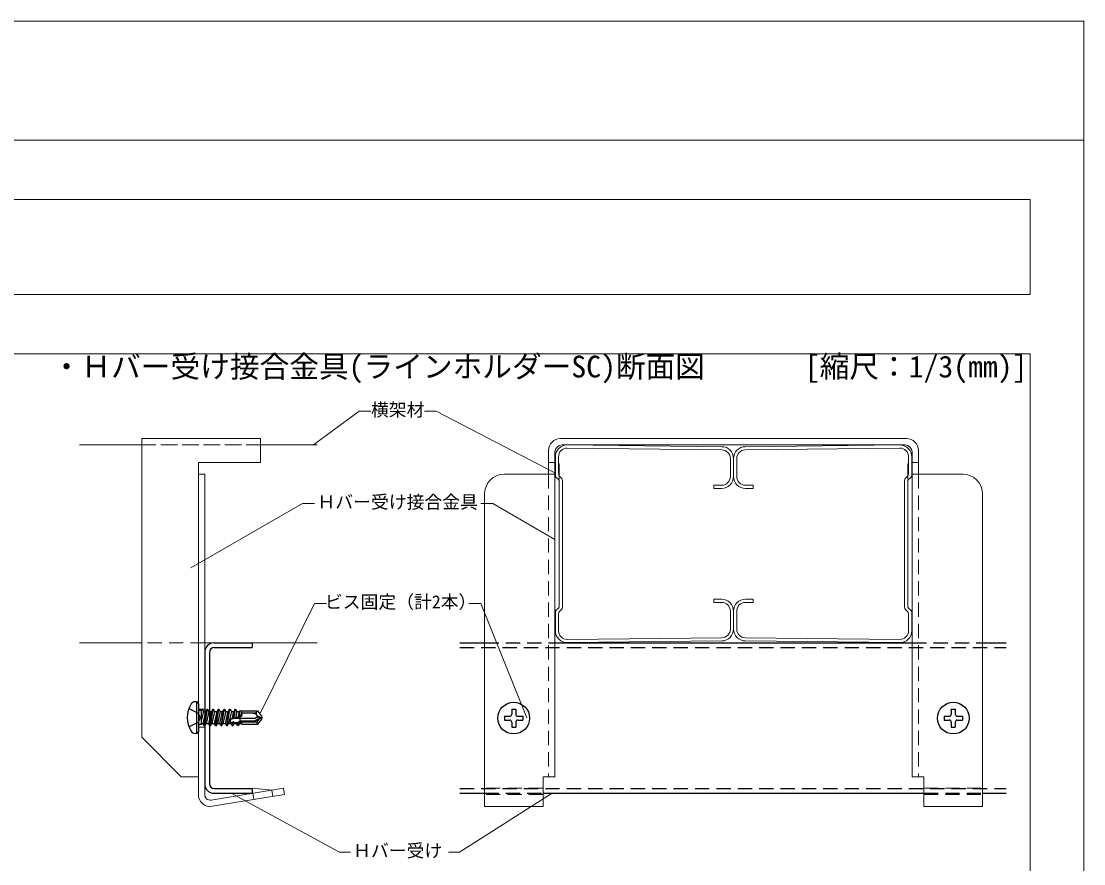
# Model space of a CAD drawing. Units: millimetres on the paper, with parts at other scales. Extents: x -195 to 195, y -140 to 138.
# Drawn here: x 105.6 to 195, y 66.6 to 137.5 of the extents above; entities that cross this region are included whole.
import ezdxf
from ezdxf.enums import TextEntityAlignment as Align

# ---------------------------------------------------------------- set-up
doc = ezdxf.new("R2010")
doc.units = ezdxf.units.MM
doc.linetypes.add('CHAIN1', pattern=[8, 5, -1, 1, -1])
doc.linetypes.add('DASHED1', pattern=[1.8, 1.2, -0.6])
for name, color, linetype, lineweight in [('2-1_横架材受け材(ランナー)', 7, 'Continuous', 18), ('2-2_横架材(スタッド)', 3, 'Continuous', 18), ('2-3_Hバー受け', 2, 'Continuous', 25), ('2-6_文字', 7, 'Continuous', 18), ('2-C_ビス・アンカーボルト・強調図形', 2, 'Continuous', 25), ('F-3_図面枠', 3, 'Continuous', 18)]:
    doc.layers.add(name, color=color, linetype=linetype, lineweight=lineweight)
doc.styles.add('ＭＳ ゴシック', font='')
doc.styles.get('ＭＳ ゴシック').set_extended_font_data('MS Gothic')

msp = doc.modelspace()

# ---------------------------------------------------------------- linework, layer by layer
at = {"layer": '2-1_横架材受け材(ランナー)'}
for p, q in [((115.693, 77.224), (115.693, 102.358)), ((125.693, 102.358), (115.693, 102.358)), ((125.693, 100.358), (125.693, 102.358)), ((150.947, 102.36), (180.082, 102.36)), ((149.948, 101.36), (149.948, 99.36)), ((150.482, 101.226), (150.482, 73.893)), ((151.082, 101.832), (179.948, 101.832)), ((180.548, 101.226), (180.548, 73.893)), ((181.082, 101.361), (181.082, 99.36)), ((120.46, 72.391), (120.46, 100.358)), ((120.46, 100.358), (125.693, 100.358)), ((150.482, 100.36), (149.948, 100.36)), ((181.082, 100.36), (180.548, 100.36)), ((120.993, 99.358), (120.46, 99.358)), ((120.993, 99.358), (120.993, 72.391)), ((146.215, 99.36), (150.482, 99.36)), ((184.815, 99.36), (180.548, 99.36)), ((144.548, 97.693), (144.548, 71.393)), ((186.482, 97.693), (186.482, 71.393)), ((180.548, 85.166), (150.482, 85.166)), ((119.026, 73.891), (115.693, 77.224)), ((120.46, 73.891), (119.026, 73.891)), ((149.482, 73.893), (149.482, 71.393)), ((149.482, 73.893), (150.482, 73.893)), ((181.548, 73.893), (180.548, 73.893)), ((181.548, 73.893), (181.548, 71.393)), ((127.641, 72.92), (121.534, 71.93)), ((125.029, 72.925), (124.993, 72.491)), ((126.654, 72.76), (125.029, 72.925)), ((126.739, 72.234), (126.654, 72.76)), ((127.726, 72.394), (127.641, 72.92)), ((127.726, 72.394), (121.62, 71.404))]:
    msp.add_line(p, q, dxfattribs=at)
at = {"layer": '2-1_横架材受け材(ランナー)', "linetype": 'DASHED1'}
for p, q in [((125.693, 101.824), (115.693, 101.824)), ((149.948, 99.36), (149.948, 73.893)), ((181.082, 99.36), (181.082, 73.893)), ((120.993, 79.574), (120.46, 79.574)), ((120.993, 78.074), (120.46, 78.074)), ((125.127, 71.973), (125.041, 72.499)), ((149.482, 72.922), (144.548, 72.922)), ((181.548, 72.922), (186.482, 72.922)), ((149.482, 72.396), (144.548, 72.396)), ((181.548, 72.396), (186.482, 72.396))]:
    msp.add_line(p, q, dxfattribs=at)
at = {"layer": '2-1_横架材受け材(ランナー)'}
for points in [[(149.482, 71.393), (146.348, 71.393), (144.548, 71.393)], [(181.548, 71.393), (183.348, 71.393), (186.482, 71.393)]]:
    msp.add_lwpolyline(points, dxfattribs=at)
for centre, radius, start, end in [((150.948, 101.36), 1, 90, 180), ((180.082, 101.36), 1, 0, 90), ((146.215, 97.693), 1.667, 90, 180), ((184.815, 97.693), 1.667, 0, 90), ((121.46, 72.391), 1, 180, 279.20763), ((121.46, 72.391), 0.467, 180, 279.20763)]:
    msp.add_arc(centre, radius, start, end, dxfattribs=at)
at = {"layer": '2-2_横架材(スタッド)'}
for p, q in [((110.46, 101.832), (115.693, 101.832)), ((125.693, 101.832), (130.46, 101.832)), ((151.082, 101.826), (179.948, 101.826)), ((151.523, 101.56), (164.523, 101.415)), ((164.526, 101.682), (151.526, 101.826)), ((166.504, 101.682), (179.504, 101.826)), ((179.507, 101.56), (166.507, 101.415)), ((150.515, 99.281), (150.515, 100.826)), ((150.782, 99.392), (150.782, 100.826)), ((150.848, 98.957), (150.848, 100.273)), ((165.248, 99.171), (165.248, 100.682)), ((165.515, 100.682), (165.515, 99.171)), ((165.515, 100.682), (165.515, 99.171)), ((165.782, 99.171), (165.782, 100.682)), ((180.182, 98.957), (180.182, 100.273)), ((180.248, 99.392), (180.248, 100.826)), ((180.515, 99.281), (180.515, 100.826)), ((150.77, 98.916), (150.593, 99.093)), ((150.848, 88.281), (150.848, 98.727)), ((151.037, 99.026), (150.86, 99.203)), ((151.115, 88.171), (151.115, 98.838)), ((163.848, 98.438), (163.848, 98.171)), ((164.515, 98.438), (163.848, 98.438)), ((166.515, 98.438), (167.182, 98.438)), ((167.182, 98.438), (167.182, 98.171)), ((179.915, 88.171), (179.915, 98.838)), ((179.993, 99.026), (180.17, 99.203)), ((180.182, 88.281), (180.182, 98.727)), ((180.26, 98.916), (180.437, 99.093)), ((164.515, 98.171), (163.848, 98.171)), ((166.515, 98.171), (167.182, 98.171)), ((163.848, 88.838), (163.848, 88.571)), ((164.515, 88.838), (163.848, 88.838)), ((164.515, 88.571), (163.848, 88.571)), ((166.515, 88.838), (167.182, 88.838)), ((166.515, 88.571), (167.182, 88.571)), ((167.182, 88.838), (167.182, 88.571)), ((150.515, 87.727), (150.515, 86.182)), ((150.593, 87.916), (150.77, 88.093)), ((150.86, 87.805), (151.037, 87.982)), ((165.248, 86.327), (165.248, 87.838)), ((165.515, 87.838), (165.515, 86.327)), ((165.515, 87.838), (165.515, 86.327)), ((165.782, 86.327), (165.782, 87.838)), ((180.17, 87.805), (179.993, 87.982)), ((180.437, 87.916), (180.26, 88.093)), ((180.515, 87.727), (180.515, 86.182)), ((150.782, 87.617), (150.782, 86.182)), ((180.248, 87.617), (180.248, 86.182)), ((115.693, 85.166), (110.46, 85.166)), ((130.46, 85.166), (120.993, 85.166)), ((151.523, 85.449), (164.523, 85.593)), ((164.526, 85.327), (151.526, 85.182)), ((166.504, 85.327), (179.504, 85.182)), ((179.507, 85.449), (166.507, 85.593))]:
    msp.add_line(p, q, dxfattribs=at)
at = {"layer": '2-2_横架材(スタッド)', "linetype": 'DASHED1'}
for p, q in [((115.693, 101.832), (125.693, 101.832)), ((120.993, 85.166), (115.693, 85.166))]:
    msp.add_line(p, q, dxfattribs=at)
at = {"layer": '2-2_横架材(スタッド)'}
for centre, radius, start, end in [((151.082, 101.226), 0.6, 90, 180), ((151.515, 100.826), 1, 89.36341, 180), ((151.515, 100.826), 0.733, 89.36341, 180), ((164.515, 100.682), 0.733, 0, 89.36341), ((164.515, 100.682), 1, 0, 89.36341), ((166.515, 100.682), 1, 90.63659, 180), ((166.515, 100.682), 0.733, 90.63659, 180), ((179.515, 100.826), 1, 0, 90.63659), ((179.515, 100.826), 0.733, 0, 90.63659), ((179.948, 101.226), 0.6, 0, 90), ((151.048, 99.392), 0.267, 180, 225), ((179.982, 99.392), 0.267, 315, 0), ((150.782, 99.281), 0.267, 180, 225), ((150.582, 98.727), 0.267, 0, 45), ((150.848, 98.838), 0.267, 0, 45), ((164.515, 99.171), 1, 270, 0), ((164.515, 99.171), 0.733, 270, 0), ((166.515, 99.171), 1, 180, 270), ((166.515, 99.171), 0.733, 180, 270), ((180.182, 98.838), 0.267, 135, 180), ((180.448, 98.727), 0.267, 135, 180), ((180.248, 99.281), 0.267, 315, 0), ((164.515, 87.838), 1, 0, 90), ((164.515, 87.838), 0.733, 0, 90), ((166.515, 87.838), 1, 90, 180), ((166.515, 87.838), 0.733, 90, 180), ((150.782, 87.727), 0.267, 135, 180), ((150.582, 88.281), 0.267, 315, 0), ((151.048, 87.617), 0.267, 135, 180), ((150.848, 88.171), 0.267, 315, 0), ((180.182, 88.171), 0.267, 180, 225), ((179.982, 87.617), 0.267, 0, 45), ((180.448, 88.281), 0.267, 180, 225), ((180.248, 87.727), 0.267, 0, 45), ((151.515, 86.182), 1, 180, 270.63659), ((151.515, 86.182), 0.733, 180, 270.63659), ((164.515, 86.327), 0.733, 270.63659, 360), ((164.515, 86.327), 1, 270.63659, 360), ((166.515, 86.327), 1, 180, 269.36341), ((166.515, 86.327), 0.733, 180, 269.36341), ((179.515, 86.182), 1, 269.36341, 0), ((179.515, 86.182), 0.733, 269.36341, 0)]:
    msp.add_arc(centre, radius, start, end, dxfattribs=at)
at = {"layer": '2-3_Hバー受け'}
for p, q in [((121.794, 85.166), (124.994, 85.166)), ((124.994, 85.166), (124.994, 84.766)), ((142.476, 85.166), (144.548, 85.166)), ((150.482, 85.166), (180.548, 85.166)), ((186.482, 85.166), (188.476, 85.166)), ((120.993, 84.358), (120.993, 73.291)), ((120.994, 84.366), (120.994, 73.299)), ((121.394, 84.366), (121.394, 73.299)), ((121.794, 84.766), (124.994, 84.766)), ((121.794, 72.899), (124.994, 72.899)), ((121.794, 72.499), (124.994, 72.499)), ((124.994, 72.899), (124.994, 72.499)), ((142.476, 72.499), (144.548, 72.499)), ((149.482, 72.499), (181.548, 72.499)), ((186.482, 72.499), (188.476, 72.499))]:
    msp.add_line(p, q, dxfattribs=at)
at = {"layer": '2-3_Hバー受け', "linetype": 'DASHED1'}
for p, q in [((144.548, 85.166), (150.482, 85.166)), ((180.548, 85.166), (186.482, 85.166)), ((142.476, 84.766), (188.476, 84.766)), ((142.476, 72.899), (188.476, 72.899)), ((144.548, 72.499), (149.482, 72.499)), ((181.548, 72.499), (186.482, 72.499))]:
    msp.add_line(p, q, dxfattribs=at)
at = {"layer": '2-3_Hバー受け'}
for centre, radius, start, end in [((121.794, 84.366), 0.8, 90, 180), ((121.794, 84.366), 0.4, 90, 180), ((121.794, 73.299), 0.8, 180, 270), ((121.794, 73.299), 0.4, 180, 270)]:
    msp.add_arc(centre, radius, start, end, dxfattribs=at)
at = {"layer": '2-6_文字'}
for p, q in [((133.991, 104.665), (130.159, 101.832)), ((133.991, 104.665), (134.991, 104.665)), ((140.491, 104.665), (139.491, 104.665)), ((140.491, 104.665), (150.482, 99.475)), ((129.241, 96.899), (119.835, 91.468)), ((129.241, 96.899), (130.241, 96.899)), ((145.241, 96.899), (144.241, 96.899)), ((145.241, 96.899), (150.482, 93.874)), ((130.241, 88.487), (125.693, 79.275)), ((130.241, 88.487), (131.241, 88.487)), ((144.241, 88.487), (143.241, 88.487)), ((144.241, 88.487), (148.101, 78.866)), ((132.338, 67.543), (123.227, 72.499)), ((142.449, 67.543), (150.256, 72.499)), ((132.338, 67.543), (133.272, 67.543)), ((142.449, 67.543), (141.515, 67.543))]:
    msp.add_line(p, q, dxfattribs=at)
at = {"layer": '2-C_ビス・アンカーボルト・強調図形', "linetype": 'CHAIN1'}
for p, q in [((119.667, 79.641), (120.439, 79.256)), ((120.642, 78.874), (120.439, 79.256)), ((120.642, 78.874), (120.439, 78.493)), ((119.667, 78.108), (120.439, 78.493))]:
    msp.add_line(p, q, dxfattribs=at)
at = {"layer": '2-C_ビス・アンカーボルト・強調図形'}
for p, q in [((120.293, 80.208), (120.193, 80.208)), ((120.293, 80.208), (120.293, 77.541)), ((120.46, 80.041), (120.46, 77.708)), ((120.46, 79.574), (120.565, 79.469)), ((120.726, 79.465), (120.565, 79.469)), ((120.735, 79.575), (120.726, 79.559)), ((120.726, 79.527), (120.735, 79.575)), ((120.726, 79.316), (120.768, 79.574)), ((120.726, 78.284), (120.726, 79.559)), ((120.884, 79.375), (120.726, 78.704)), ((120.735, 79.575), (120.768, 79.574)), ((120.768, 79.574), (120.884, 79.375)), ((120.864, 78.359), (121.09, 79.375)), ((120.953, 78.205), (121.205, 79.575)), ((121.205, 79.575), (121.09, 79.375)), ((121.354, 79.375), (121.119, 78.375)), ((121.205, 79.575), (121.238, 79.574)), ((121.34, 78.359), (121.567, 79.375)), ((121.429, 78.205), (121.682, 79.575)), ((121.682, 79.575), (121.567, 79.375)), ((121.831, 79.375), (121.596, 78.374)), ((121.682, 79.575), (121.715, 79.574)), ((121.81, 78.359), (122.037, 79.374)), ((121.899, 78.205), (122.152, 79.575)), ((122.152, 79.575), (122.037, 79.374)), ((122.301, 79.375), (122.066, 78.374)), ((122.152, 79.575), (122.185, 79.574)), ((122.272, 78.374), (122.507, 79.375)), ((122.301, 79.375), (122.507, 79.375)), ((122.387, 78.175), (122.622, 79.575)), ((122.622, 79.575), (122.507, 79.375)), ((122.771, 79.375), (122.536, 78.375)), ((122.622, 79.575), (122.655, 79.574)), ((122.742, 78.374), (122.977, 79.375)), ((122.771, 79.375), (122.977, 79.375)), ((122.857, 78.175), (123.092, 79.574)), ((123.092, 79.574), (122.977, 79.375)), ((123.241, 79.374), (123.006, 78.375)), ((123.092, 79.574), (123.125, 79.575)), ((124.126, 78.981), (123.195, 78.73)), ((123.241, 79.374), (123.447, 79.375)), ((123.302, 78.759), (123.447, 79.375)), ((123.302, 78.759), (123.443, 78.866)), ((123.443, 78.866), (123.562, 79.574)), ((123.478, 78.875), (123.443, 78.866)), ((123.562, 79.574), (123.447, 79.375)), ((123.478, 78.875), (123.584, 78.835)), ((125.238, 78.808), (123.483, 78.808)), ((123.562, 79.574), (123.595, 79.575)), ((123.711, 79.374), (123.584, 78.835)), ((123.711, 79.374), (123.917, 79.375)), ((123.804, 78.894), (123.917, 79.375)), ((123.804, 78.894), (123.901, 78.99)), ((123.901, 78.99), (123.979, 79.483)), ((124.051, 79.03), (123.901, 78.99)), ((123.979, 79.483), (123.917, 79.375)), ((123.96, 78.936), (123.96, 78.412)), ((123.979, 79.483), (124.126, 79.441)), ((124.051, 79.03), (124.126, 79.354)), ((124.051, 79.03), (124.086, 78.97)), ((124.126, 79.142), (124.086, 78.97)), ((124.126, 79.441), (125.454, 79.441)), ((124.126, 78.981), (124.126, 79.441)), ((125.108, 79.241), (124.126, 79.241)), ((125.158, 78.575), (125.626, 78.845)), ((125.325, 78.858), (125.238, 78.808)), ((125.36, 79.11), (125.376, 79.088)), ((125.626, 78.845), (125.367, 78.475)), ((125.377, 79.358), (125.454, 79.441)), ((125.766, 78.754), (125.454, 78.308)), ((125.626, 78.845), (125.793, 78.875)), ((125.766, 78.754), (125.626, 78.845)), ((125.646, 78.907), (125.793, 78.875)), ((125.793, 78.875), (125.766, 78.754)), ((146.248, 78.993), (146.682, 78.993)), ((146.248, 78.993), (146.248, 78.66)), ((146.848, 79.593), (147.182, 79.593)), ((146.848, 79.593), (146.848, 79.16)), ((147.182, 79.593), (147.182, 79.16)), ((147.348, 78.993), (147.782, 78.993)), ((147.782, 78.993), (147.782, 78.66)), ((183.248, 78.993), (183.682, 78.993)), ((183.248, 78.993), (183.248, 78.66)), ((183.848, 79.593), (184.182, 79.593)), ((183.848, 79.593), (183.848, 79.16)), ((184.182, 79.593), (184.182, 79.16)), ((184.348, 78.993), (184.782, 78.993)), ((184.782, 78.993), (184.782, 78.66)), ((120.46, 78.175), (120.565, 78.28)), ((120.726, 78.284), (120.565, 78.28)), ((120.726, 78.375), (120.864, 78.375)), ((120.953, 78.205), (120.864, 78.359)), ((120.953, 78.205), (121.013, 78.191)), ((121.013, 78.191), (121.119, 78.375)), ((121.119, 78.375), (121.34, 78.375)), ((121.429, 78.205), (121.34, 78.359)), ((121.429, 78.205), (121.49, 78.191)), ((121.49, 78.191), (121.596, 78.374)), ((121.596, 78.374), (121.81, 78.375)), ((121.899, 78.205), (121.81, 78.359)), ((121.899, 78.205), (121.96, 78.191)), ((121.96, 78.191), (122.066, 78.374)), ((122.066, 78.374), (122.272, 78.374)), ((122.387, 78.175), (122.272, 78.374)), ((122.387, 78.175), (122.42, 78.174)), ((122.42, 78.174), (122.536, 78.375)), ((122.536, 78.375), (122.742, 78.374)), ((122.857, 78.175), (122.742, 78.374)), ((122.857, 78.175), (122.89, 78.174)), ((122.89, 78.174), (123.006, 78.375)), ((123.006, 78.375), (123.212, 78.375)), ((123.23, 78.452), (123.148, 78.456)), ((123.212, 78.375), (123.23, 78.452)), ((123.327, 78.175), (123.212, 78.375)), ((123.23, 78.452), (123.383, 78.51)), ((123.327, 78.175), (123.383, 78.51)), ((123.327, 78.175), (123.36, 78.174)), ((123.36, 78.174), (123.416, 78.508)), ((123.36, 78.174), (123.476, 78.375)), ((123.416, 78.508), (123.383, 78.51)), ((123.416, 78.508), (123.491, 78.438)), ((123.491, 78.438), (123.476, 78.375)), ((123.476, 78.375), (123.682, 78.374)), ((123.694, 78.426), (123.491, 78.438)), ((123.682, 78.374), (123.694, 78.426)), ((123.777, 78.209), (123.682, 78.374)), ((123.694, 78.426), (123.821, 78.486)), ((123.777, 78.209), (123.821, 78.486)), ((123.777, 78.209), (123.864, 78.234)), ((123.922, 78.48), (123.821, 78.486)), ((123.864, 78.234), (123.922, 78.48)), ((123.864, 78.234), (123.946, 78.375)), ((123.922, 78.48), (123.955, 78.412)), ((123.955, 78.412), (123.946, 78.375)), ((123.946, 78.375), (124.126, 78.375)), ((124.126, 78.402), (123.955, 78.412)), ((125.158, 78.575), (123.96, 78.574)), ((125.367, 78.475), (123.96, 78.475)), ((124.126, 78.308), (124.126, 78.402)), ((124.126, 78.308), (125.454, 78.308)), ((125.367, 78.475), (125.454, 78.308)), ((146.248, 78.66), (146.682, 78.66)), ((146.848, 78.493), (146.848, 78.06)), ((146.848, 78.06), (147.182, 78.06)), ((147.182, 78.493), (147.182, 78.06)), ((147.348, 78.66), (147.782, 78.66)), ((183.248, 78.66), (183.682, 78.66)), ((183.848, 78.493), (183.848, 78.06)), ((183.848, 78.06), (184.182, 78.06)), ((184.182, 78.493), (184.182, 78.06)), ((184.348, 78.66), (184.782, 78.66)), ((120.293, 77.541), (120.193, 77.541))]:
    msp.add_line(p, q, dxfattribs=at)
for points in [[(120.876, 79.389), (121.083, 79.375), (121.09, 79.375)], [(121.013, 78.191), (121.238, 79.574), (121.354, 79.375)], [(121.352, 79.389), (121.56, 79.375), (121.567, 79.375)], [(121.49, 78.191), (121.715, 79.574), (121.831, 79.375)], [(121.822, 79.389), (122.03, 79.375), (122.037, 79.374)], [(121.96, 78.191), (122.185, 79.574), (122.301, 79.375)], [(122.42, 78.174), (122.655, 79.574), (122.771, 79.375)], [(122.89, 78.174), (123.125, 79.575), (123.241, 79.374)], [(123.478, 78.875), (123.595, 79.575), (123.711, 79.374)], [(125.454, 79.441), (125.766, 78.995), (125.793, 78.875)]]:
    msp.add_lwpolyline(points, dxfattribs=at)
for centre in [(147.015, 78.826), (184.015, 78.826)]:
    msp.add_circle(centre, 1.333, dxfattribs=at)
for centre, radius, start, end in [((121.693, 78.875), 2.167, 148.10922, 211.89079), ((120.193, 79.808), 0.4, 90, 148.10922), ((120.293, 80.041), 0.167, 0, 90), ((123.376, 78.558), 0.25, 136.4554, 203.92075), ((125.108, 79.607), 0.366, 270, 317.15434), ((125.108, 78.934), 0.307, 35.00002, 90), ((125.522, 79.224), 0.198, 137.15434, 215), ((125.245, 78.996), 0.16, 300.00002, 35.00002), ((125.549, 78.47), 0.448, 77.5, 120.00002), ((125.743, 79.345), 0.448, 215, 257.5), ((146.682, 79.16), 0.167, 269.99998, 0), ((147.348, 79.16), 0.167, 180, 270), ((183.682, 79.16), 0.167, 269.99998, 0), ((184.348, 79.16), 0.167, 180, 270), ((146.682, 78.493), 0.167, 0, 89.99998), ((147.348, 78.493), 0.167, 90, 180), ((183.682, 78.493), 0.167, 0, 89.99998), ((184.348, 78.493), 0.167, 90, 180), ((120.193, 77.941), 0.4, 211.89079, 270), ((120.293, 77.708), 0.167, 270, 0)]:
    msp.add_arc(centre, radius, start, end, dxfattribs=at)
at = {"layer": 'F-3_図面枠'}
for p, q in [((-195, 137.5), (195, 137.5)), ((-195, 137.5), (195, 137.5)), ((195, 137.5), (195, -137.5)), ((-195, 127.5), (195, 127.5)), ((190.5, 122.5), (1.5, 122.5)), ((190.5, 114.5), (190.5, 122.5)), ((190.5, 109.5), (1.5, 109.5)), ((190.5, 109.5), (190.5, 11.5))]:
    msp.add_line(p, q, dxfattribs=at)
msp.add_lwpolyline([(190.5, 114.5), (1.5, 114.5), (1.5, 122.5)], dxfattribs=at)

# ---------------------------------------------------------------- texts
at = {"layer": '2-6_文字', "style": 'ＭＳ ゴシック'}
for s, height, p in [('・Ｈバー受け接合金具(ラインホルダーSC)断面図', 1.833, (108.115, 106.96)), ('[縮尺：1/3(mm)]', 1.833, (171.521, 106.96)), ('横架材', 1.1, (134.991, 103.915)), ('Ｈバー受け接合金具', 1.1, (130.491, 96.149)), ('ビス固定（計2本）', 1.1, (131.116, 87.737)), ('Ｈバー受け', 1.1, (133.491, 66.793))]:
    msp.add_text(s, height=height, dxfattribs=at).set_placement(p, align=Align.BOTTOM_LEFT)

doc.saveas('drawing.dxf')
